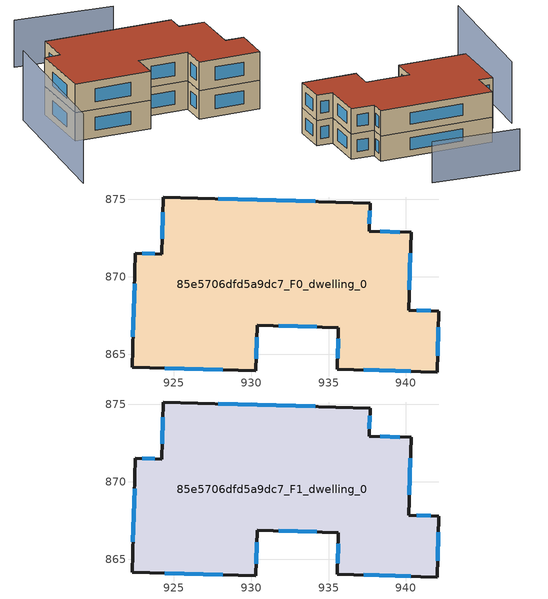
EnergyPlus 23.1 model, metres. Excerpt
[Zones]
85e5706dfd5a9dc7_F0_dwelling_0
 floor ground (EU_floor_Construction): 940.33,872.87 940.18,867.84 942.13,867.78 942.01,863.85 935.56,864.04 935.64,866.72 930.39,866.87 930.3,863.93 922.31,864.17 922.53,871.51 924.22,871.46 924.33,875.15 937.68,874.75 937.63,872.94 z0
 wall outside (EU_wall_Construction): 940.33,872.87 937.63,872.94 937.68,874.75 924.33,875.15 924.22,871.46 922.53,871.51 922.31,864.17 930.3,863.93 930.39,866.87 935.64,866.72 935.56,864.04 942.01,863.85 942.13,867.78 940.18,867.84 940.33,872.87 z0:3
 window (EU_Window_Construction): 939.61,872.89 938.34,872.92 / 940.22,869.18 940.29,871.53 / 941.61,867.8 940.7,867.82 / 942.04,864.89 942.1,866.74 / 937.27,863.99 940.3,863.9 / 935.62,866.01 935.58,864.75 / 931.79,866.83 934.25,866.76 / 930.33,864.71 930.37,866.09 / 924.44,864.1 928.18,863.99 / 922.47,869.56 922.37,866.12 / 923.77,871.48 922.98,871.5 / 924.3,874.17 924.25,872.44 / 934.13,874.86 927.88,875.04 / 937.64,873.42 937.67,874.27 z0.8:2.2
85e5706dfd5a9dc7_F1_dwelling_0
 floor to 85e5706dfd5a9dc7_F0_dwelling_0 (EU_floor_Construction): 940.33,872.87 940.18,867.84 942.13,867.78 942.01,863.85 935.56,864.04 935.64,866.72 930.39,866.87 930.3,863.93 922.31,864.17 922.53,871.51 924.22,871.46 924.33,875.15 937.68,874.75 937.63,872.94 z3
 wall outside (EU_wall_Construction): 940.33,872.87 937.63,872.94 937.68,874.75 924.33,875.15 924.22,871.46 922.53,871.51 922.31,864.17 930.3,863.93 930.39,866.87 935.64,866.72 935.56,864.04 942.01,863.85 942.13,867.78 940.18,867.84 940.33,872.87 z3:6
 window (EU_Window_Construction): 939.61,872.89 938.34,872.92 / 940.22,869.18 940.29,871.53 / 941.61,867.8 940.7,867.82 / 942.04,864.89 942.1,866.74 / 937.27,863.99 940.3,863.9 / 935.62,866.01 935.58,864.75 / 931.79,866.83 934.25,866.76 / 930.33,864.71 930.37,866.09 / 924.44,864.1 928.18,863.99 / 922.47,869.56 922.37,866.12 / 923.77,871.48 922.98,871.5 / 924.3,874.17 924.25,872.44 / 934.13,874.86 927.88,875.04 / 937.64,873.42 937.67,874.27 z3.8:5.2
 roof outside (EU_roof_Construction): 942.01,863.85 942.13,867.78 940.18,867.84 940.33,872.87 937.63,872.94 937.68,874.75 924.33,875.15 924.22,871.46 922.53,871.51 922.31,864.17 930.3,863.93 930.39,866.87 935.64,866.72 935.56,864.04 z6
shading: 920.08,871.14 918.55,854.41 z0:7.3; 935.22,882.7 925,883.56 z0:4.9
[Building]
EU S2 Campaign: North Axis=0; Terrain=City; Solar Distribution=FullExterior
[Site:Location]
Cape.Town.Intl.AP: Latitude=-33.965; Longitude=18.602; Time Zone=2; Elevation=46
[SizingPeriod:WeatherFileDays]
AnnualSizingPeriod: Begin Month=1; Begin Day of Month=1; End Month=12; End Day of Month=31; Day of Week for Start Day=Monday; Use Weather File Daylight Saving Period=No; Use Weather File Rain and Snow Indicators=No
[MATERIAL]
EU_InternalMass_Material: Roughness=MediumRough; Thickness=0.1; Conductivity=1; Density=1800; Specific Heat=900; Thermal Absorptance=0.9; Solar Absorptance=0.7; Visible Absorptance=0.7
[MATERIAL:NOMASS] Roughness=MediumRough; Thermal Absorptance=0.9; Solar Absorptance=0.7; Visible Absorptance=0.7
Name | Thermal Resistance
EU_wall_NoMass | 0.49467
EU_roof_NoMass | 0.448442
EU_floor_NoMass | 1.33616
[WINDOWMATERIAL:SIMPLEGLAZINGSYSTEM]
EU_Window_SimpleGlazing: UFactor=4.49049; Solar Heat Gain Coefficient=0.75; Visible Transmittance=0.75
[CONSTRUCTION]
EU_wall_Construction: EU_wall_NoMass
EU_roof_Construction: EU_roof_NoMass
EU_floor_Construction: EU_floor_NoMass
EU_Window_Construction: EU_Window_SimpleGlazing
EU_InternalMass_Construction: EU_InternalMass_Material
[ZONE] Type=1; Multiplier=1; Ceiling Height=autocalculate; Volume=527.304; Floor Area=autocalculate; Part of Total Floor Area=Yes
85e5706dfd5a9dc7_F0_dwelling_0; 85e5706dfd5a9dc7_F1_dwelling_0
[INTERNALMASS] Construction=EU_InternalMass_Construction; Surface Area=175.768
Name | Zone or ZoneList
85e5706dfd5a9dc7_F0_dwelling_0_EU_InternalMass | 85e5706dfd5a9dc7_F0_dwelling_0
85e5706dfd5a9dc7_F1_dwelling_0_EU_InternalMass | 85e5706dfd5a9dc7_F1_dwelling_0
[OTHEREQUIPMENT] Fuel Type=Electricity; Design Level Calculation Method=Watts/Area; Power per Zone Floor Area=1; Fraction Latent=0; Fraction Radiant=0; Fraction Lost=0; Carbon Dioxide Generation Rate=0; EndUse Subcategory=EU_Step8_InternalGains
Name | Zone or ZoneList or Space or SpaceList | Schedule
EU_Step8_InternalGain_85e5706dfd5a9dc7_F0_dwelling_0_f000 | 85e5706dfd5a9dc7_F0_dwelling_0 | EU_Step8_GainSchedule_85e5706dfd5a9dc7_F0_dwelling_0_f000
EU_Step8_InternalGain_85e5706dfd5a9dc7_F1_dwelling_0_f000 | 85e5706dfd5a9dc7_F1_dwelling_0 | EU_Step8_GainSchedule_85e5706dfd5a9dc7_F1_dwelling_0_f000
[ZONEVENTILATION:DESIGNFLOWRATE] Schedule=EU_AlwaysOn; Design Flow Rate Calculation Method=AirChanges/Hour; Air Changes per Hour=0.665257; Ventilation Type=Natural; Fan Pressure Rise=0; Fan Total Efficiency=1; Constant Term Coefficient=1; Temperature Term Coefficient=0; Velocity Term Coefficient=0; Velocity Squared Term Coefficient=0; Minimum Indoor Temperature=-100; Maximum Indoor Temperature=100; Delta Temperature=-100; Minimum Outdoor Temperature=-100; Maximum Outdoor Temperature=100; Maximum Wind Speed=40
Name | Zone or ZoneList or Space or SpaceList
EU_ConstantAir_85e5706dfd5a9dc7_F0_dwelling_0 | 85e5706dfd5a9dc7_F0_dwelling_0
EU_ConstantAir_85e5706dfd5a9dc7_F1_dwelling_0 | 85e5706dfd5a9dc7_F1_dwelling_0
[HVACTEMPLATE:THERMOSTAT] Constant Heating Setpoint=20; Constant Cooling Setpoint=50
EU_HeatOnly_85e5706dfd5a9dc7_F0_dwelling_0; EU_HeatOnly_85e5706dfd5a9dc7_F1_dwelling_0
[HVACTEMPLATE:ZONE:IDEALLOADSAIRSYSTEM] System Availability Schedule=EU_AlwaysOn; Maximum Heating Supply Air Temperature=50; Minimum Cooling Supply Air Temperature=13; Maximum Heating Supply Air Humidity Ratio=0.0156; Minimum Cooling Supply Air Humidity Ratio=0.0077; Heating Limit=NoLimit; Cooling Limit=NoLimit; Heating Availability Schedule=EU_AlwaysOn; Cooling Availability Schedule=EU_CoolingOff; Dehumidification Control Type=ConstantSensibleHeatRatio; Cooling Sensible Heat Ratio=0.7; Dehumidification Setpoint=60; Humidification Control Type=None; Humidification Setpoint=30; Outdoor Air Method=None; Outdoor Air Flow Rate per Person=0.00944; Outdoor Air Flow Rate per Zone Floor Area=0; Outdoor Air Flow Rate per Zone=0; Demand Controlled Ventilation Type=None; Outdoor Air Economizer Type=NoEconomizer; Heat Recovery Type=None; Sensible Heat Recovery Effectiveness=0.7; Latent Heat Recovery Effectiveness=0.65
Name | Template Thermostat
85e5706dfd5a9dc7_F0_dwelling_0 | EU_HeatOnly_85e5706dfd5a9dc7_F0_dwelling_0
85e5706dfd5a9dc7_F1_dwelling_0 | EU_HeatOnly_85e5706dfd5a9dc7_F1_dwelling_0
[SIZING:ZONE] Zone Cooling Design Supply Air Temperature Input Method=SupplyAirTemperature; Zone Cooling Design Supply Air Temperature=13; Zone Heating Design Supply Air Temperature Input Method=SupplyAirTemperature; Zone Heating Design Supply Air Temperature=50; Zone Cooling Design Supply Air Humidity Ratio=0.008; Zone Heating Design Supply Air Humidity Ratio=0.008; Cooling Design Air Flow Method=DesignDay; Cooling Design Air Flow Rate=0; Cooling Minimum Air Flow per Zone Floor Area=0.000762; Cooling Minimum Air Flow=0; Cooling Minimum Air Flow Fraction=0.2; Heating Design Air Flow Method=DesignDay; Heating Design Air Flow Rate=0; Heating Maximum Air Flow per Zone Floor Area=0.002032; Heating Maximum Air Flow=0.141576; Heating Maximum Air Flow Fraction=0.3; Account for Dedicated Outdoor Air System=No; Dedicated Outdoor Air System Control Strategy=NeutralSupplyAir; Dedicated Outdoor Air Low Setpoint Temperature for Design=autosize; Dedicated Outdoor Air High Setpoint Temperature for Design=autosize; Zone Load Sizing Method=Sensible Load Only No Latent Load; Zone Latent Cooling Design Supply Air Humidity Ratio Input Method=HumidityRatioDifference; Zone Cooling Design Supply Air Humidity Ratio Difference=0.005; Zone Latent Heating Design Supply Air Humidity Ratio Input Method=HumidityRatioDifference; Zone Humidification Design Supply Air Humidity Ratio Difference=0.005
85e5706dfd5a9dc7_F0_dwelling_0; 85e5706dfd5a9dc7_F1_dwelling_0
[SCHEDULE:CONSTANT]
Name | Hourly Value
EU_AlwaysOn | 1
EU_CoolingOff | 0
[SCHEDULE:FILE] Column Number=1; Rows to Skip at Top=0; Number of Hours of Data=8760; Column Separator=Comma; Interpolate to Timestep=No; Minutes per Item=60; Adjust Schedule for Daylight Savings=Yes
Name | File
EU_Step8_GainSchedule_85e5706dfd5a9dc7_F0_dwelling_0_f000 | ../../schedules/85e5706dfd5a9dc7/85e5706dfd5a9dc7_F0_dwelling_0_f000_gain.csv
EU_Step8_GainSchedule_85e5706dfd5a9dc7_F1_dwelling_0_f000 | ../../schedules/85e5706dfd5a9dc7/85e5706dfd5a9dc7_F1_dwelling_0_f000_gain.csv
